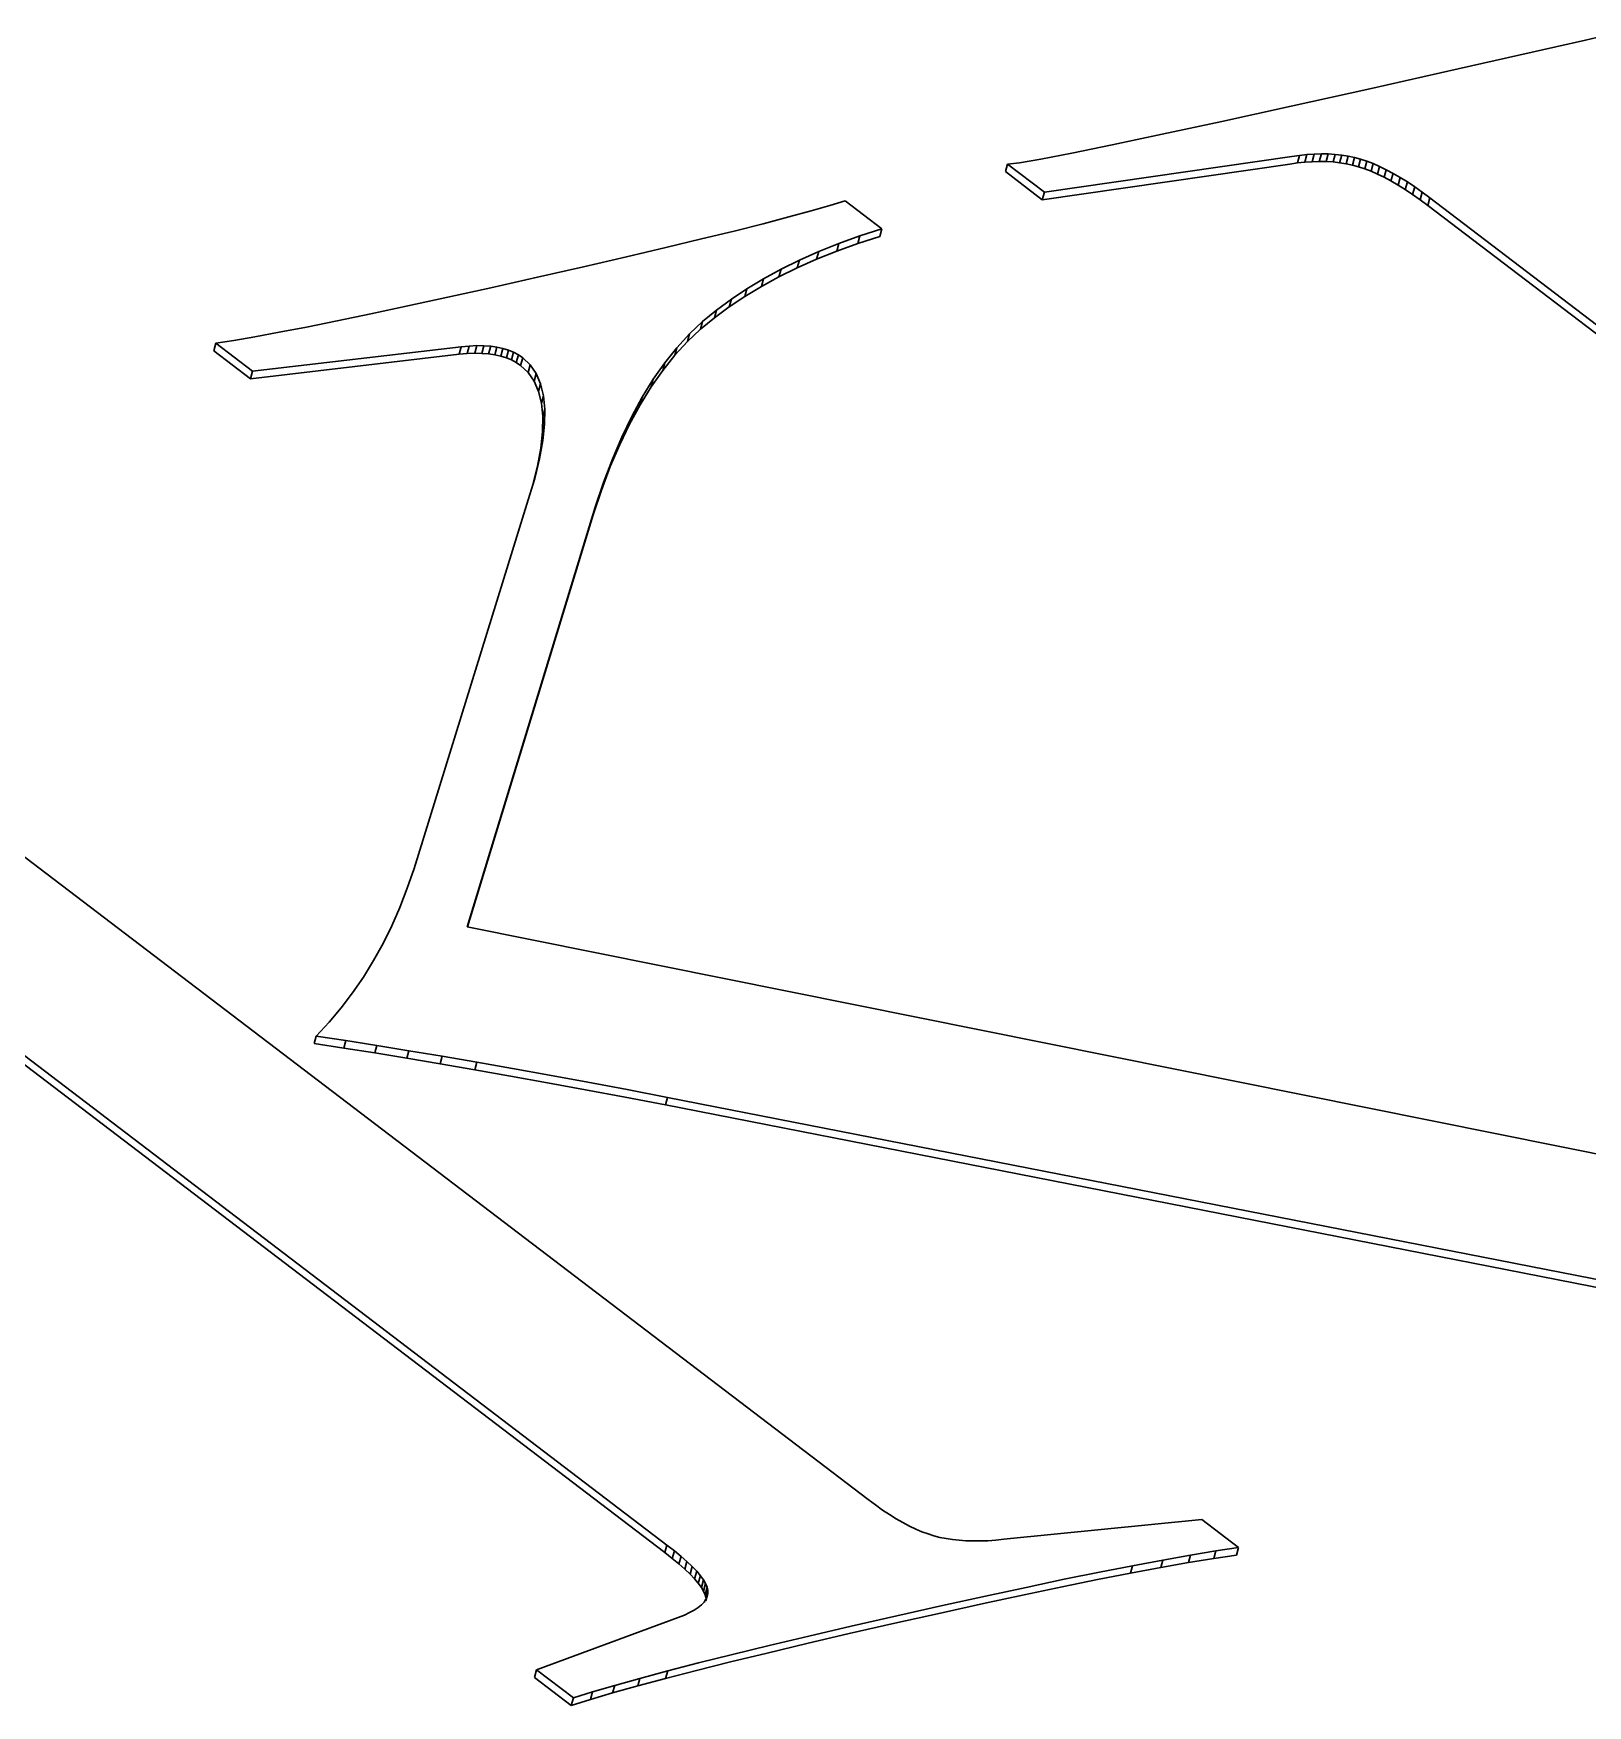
# Model space of a CAD drawing. Header units: millimetres. Extents: x -210 to 210, y -148 to 148.
# Drawn here: x 109.08 to 110.839, y 18.199 to 20.091 of the extents above; entities that cross this region are included whole.
import ezdxf

# ---------------------------------------------------------------- set-up
doc = ezdxf.new("R2010")
doc.units = ezdxf.units.MM
doc.layers.get('0').update_dxf_attribs({"lineweight": 18})

msp = doc.modelspace()

# ---------------------------------------------------------------- linework, layer by layer
at = {"color": 7, "lineweight": 30, "ltscale": 0.002839}
msp.add_line((110.6924, 20.0513), (110.8032, 20.0762), dxfattribs=at)
at = {"color": 7, "lineweight": 30, "ltscale": 0.000862958}
msp.add_line((110.8032, 20.0762), (110.8368, 20.0839), dxfattribs=at)
at = {"color": 7, "lineweight": 30, "ltscale": 0.000824396}
msp.add_line((110.8368, 20.0839), (110.8689, 20.0914), dxfattribs=at)
at = {"color": 7, "lineweight": 30, "ltscale": 0.00256}
msp.add_line((110.5925, 20.0289), (110.6924, 20.0513), dxfattribs=at)
at = {"color": 7, "lineweight": 30, "ltscale": 0.002282}
msp.add_line((110.5034, 20.0091), (110.5925, 20.0289), dxfattribs=at)
at = {"color": 7, "lineweight": 30, "ltscale": 0.002005}
msp.add_line((110.425, 19.9919), (110.5034, 20.0091), dxfattribs=at)
at = {"color": 7, "lineweight": 30, "ltscale": 0.001725}
msp.add_line((110.3576, 19.9774), (110.425, 19.9919), dxfattribs=at)
at = {"color": 7, "lineweight": 30, "ltscale": 0.00117}
msp.add_line((110.2551, 19.956), (110.3009, 19.9654), dxfattribs=at)
at = {"color": 7, "lineweight": 30, "ltscale": 0.001448}
msp.add_line((110.3009, 19.9654), (110.3576, 19.9774), dxfattribs=at)
at = {"color": 7, "lineweight": 30, "ltscale": 0.000221405}
for p, q in [((110.1801, 19.935), (110.1824, 19.9435)), ((110.6245, 19.9198), (110.6268, 19.9284)), ((110.2217, 19.9033), (110.2241, 19.9118)), ((110.6496, 19.9031), (110.6519, 19.9117)), ((110.013, 19.8537), (110.0153, 19.8622)), ((109.8674, 19.7821), (109.8698, 19.7906)), ((109.5793, 19.7295), (109.5817, 19.7381)), ((109.595, 19.7289), (109.5974, 19.7374)), ((109.6022, 19.7279), (109.6045, 19.7364)), ((109.6264, 19.7191), (109.6287, 19.7277)), ((109.6313, 19.7158), (109.6336, 19.7243)), ((109.7921, 19.7101), (109.7944, 19.7186)), ((109.6398, 19.7078), (109.6421, 19.7163)), ((109.6465, 19.698), (109.6489, 19.7065)), ((109.779, 19.6914), (109.7813, 19.7)), ((109.6516, 19.6864), (109.6539, 19.6949)), ((109.7547, 19.6494), (109.757, 19.658)), ((109.6541, 19.6222), (109.6565, 19.6307)), ((109.7228, 19.5747), (109.7251, 19.5833)), ((109.4662, 18.9377), (109.4685, 18.9462)), ((109.5025, 18.9318), (109.5049, 18.9403)), ((109.7954, 18.8789), (109.7977, 18.8874)), ((109.8105, 18.3595), (109.8129, 18.368)), ((109.8173, 18.3535), (109.8196, 18.3621)), ((109.8232, 18.3479), (109.8255, 18.3565)), ((109.8401, 18.3247), (109.8424, 18.3333)), ((109.7354, 18.2135), (109.7378, 18.2221)), ((109.7954, 18.23), (109.7978, 18.2385))]:
    msp.add_line(p, q, dxfattribs=at)
at = {"color": 7, "lineweight": 30, "ltscale": 0.000337431}
msp.add_line((110.1824, 19.9435), (110.1958, 19.9451), dxfattribs=at)
at = {"color": 7, "lineweight": 30, "ltscale": 0.001309}
for p, q in [((110.2241, 19.9118), (110.1824, 19.9435)), ((110.2217, 19.9033), (110.1801, 19.935)), ((109.6886, 18.1992), (109.647, 18.231)), ((109.691, 18.2078), (109.6493, 18.2395))]:
    msp.add_line(p, q, dxfattribs=at)
at = {"color": 7, "lineweight": 30, "ltscale": 0.000613325}
msp.add_line((110.1958, 19.9451), (110.22, 19.9493), dxfattribs=at)
at = {"color": 7, "lineweight": 30, "ltscale": 0.000892912}
msp.add_line((110.22, 19.9493), (110.2551, 19.956), dxfattribs=at)
at = {"color": 7, "lineweight": 30, "ltscale": 0.007078}
for p, q in [((110.502, 19.9435), (110.2217, 19.9033)), ((110.5043, 19.9521), (110.2241, 19.9118))]:
    msp.add_line(p, q, dxfattribs=at)
at = {"color": 7, "lineweight": 30, "ltscale": 0.000217929}
for p, q in [((110.5106, 19.9448), (110.502, 19.9435)), ((110.513, 19.9534), (110.5043, 19.9521))]:
    msp.add_line(p, q, dxfattribs=at)
at = {"color": 7, "lineweight": 30, "ltscale": 0.000221592}
for p, q in [((110.5106, 19.9448), (110.513, 19.9534)), ((110.519, 19.9457), (110.5214, 19.9543)), ((110.5273, 19.9463), (110.5296, 19.9549)), ((110.5353, 19.9466), (110.5377, 19.9551)), ((110.5432, 19.9464), (110.5455, 19.955)), ((110.5584, 19.9451), (110.5607, 19.9537)), ((110.5798, 19.9406), (110.5821, 19.9491)), ((110.5939, 19.9355), (110.5962, 19.9441)), ((110.6012, 19.9323), (110.6036, 19.9409)), ((110.6088, 19.9286), (110.6111, 19.9372)), ((110.6165, 19.9245), (110.6189, 19.933)), ((110.6326, 19.9147), (110.635, 19.9233)), ((110.6583, 19.8966), (110.6606, 19.9052)), ((109.9891, 19.845), (109.9915, 19.8536)), ((109.9445, 19.8262), (109.9468, 19.8348)), ((109.9663, 19.8359), (109.9687, 19.8445)), ((109.9237, 19.816), (109.9261, 19.8245)), ((109.8852, 19.7939), (109.8875, 19.8025)), ((109.8507, 19.7697), (109.853, 19.7782)), ((109.835, 19.7567), (109.8373, 19.7653)), ((109.284, 19.7324), (109.2863, 19.7409)), ((109.5618, 19.7284), (109.5641, 19.7369)), ((109.5874, 19.7294), (109.5897, 19.738)), ((109.8058, 19.7272), (109.8081, 19.7357)), ((109.8201, 19.7427), (109.8224, 19.7513)), ((109.6089, 19.7264), (109.6113, 19.7349)), ((109.6152, 19.7244), (109.6175, 19.733)), ((109.621, 19.722), (109.6234, 19.7306)), ((109.3256, 19.7007), (109.3279, 19.7092)), ((109.6548, 19.673), (109.6571, 19.6815)), ((109.7665, 19.6712), (109.7689, 19.6797)), ((109.6563, 19.6578), (109.6586, 19.6664)), ((109.6561, 19.6409), (109.6584, 19.6494)), ((109.7434, 19.6261), (109.7458, 19.6346)), ((109.6504, 19.6017), (109.6527, 19.6102)), ((109.7328, 19.6012), (109.7351, 19.6097)), ((109.7133, 19.5467), (109.7156, 19.5552)), ((109.3976, 18.9483), (109.3999, 18.9569)), ((109.5402, 18.9255), (109.5426, 18.934)), ((109.5794, 18.9187), (109.5817, 18.9273)), ((109.7945, 18.3723), (109.7969, 18.3808)), ((109.8029, 18.3657), (109.8053, 18.3743)), ((110.416, 18.3657), (110.4183, 18.3742)), ((110.4417, 18.3695), (110.444, 18.3781)), ((110.3216, 18.349), (110.3239, 18.3575)), ((110.3559, 18.3554), (110.3583, 18.3639)), ((110.3874, 18.361), (110.3897, 18.3695)), ((109.8282, 18.3426), (109.8306, 18.3512)), ((109.8324, 18.3377), (109.8348, 18.3462)), ((109.8384, 18.3287), (109.8407, 18.3373)), ((109.8409, 18.3211), (109.8433, 18.3296)), ((109.841, 18.3176), (109.8433, 18.3262)), ((109.647, 18.231), (109.6493, 18.2395)), ((109.7638, 18.2215), (109.7661, 18.23)), ((109.6886, 18.1992), (109.691, 18.2078)), ((109.7104, 18.2061), (109.7127, 18.2147))]:
    msp.add_line(p, q, dxfattribs=at)
at = {"color": 7, "lineweight": 30, "ltscale": 0.000211815}
for p, q in [((110.519, 19.9457), (110.5106, 19.9448)), ((110.5214, 19.9543), (110.513, 19.9534))]:
    msp.add_line(p, q, dxfattribs=at)
at = {"color": 7, "lineweight": 30, "ltscale": 0.000206012}
for p, q in [((110.5273, 19.9463), (110.519, 19.9457)), ((110.5296, 19.9549), (110.5214, 19.9543))]:
    msp.add_line(p, q, dxfattribs=at)
at = {"color": 7, "lineweight": 30, "ltscale": 0.000202067}
for p, q in [((110.5353, 19.9466), (110.5273, 19.9463)), ((110.5377, 19.9551), (110.5296, 19.9549))]:
    msp.add_line(p, q, dxfattribs=at)
at = {"color": 7, "lineweight": 30, "ltscale": 0.000195447}
for p, q in [((110.5432, 19.9464), (110.5353, 19.9466)), ((110.5455, 19.955), (110.5377, 19.9551))]:
    msp.add_line(p, q, dxfattribs=at)
at = {"color": 7, "lineweight": 30, "ltscale": 0.000193794}
msp.add_line((110.5509, 19.946), (110.5432, 19.9464), dxfattribs=at)
at = {"color": 7, "lineweight": 30, "ltscale": 0.00019227}
msp.add_line((110.5532, 19.9545), (110.5455, 19.955), dxfattribs=at)
at = {"color": 7, "lineweight": 30, "ltscale": 0.000221084}
for p, q in [((110.5509, 19.946), (110.5532, 19.9545)), ((110.5728, 19.9424), (110.5751, 19.951)), ((110.5867, 19.9383), (110.589, 19.9468)), ((109.904, 19.8052), (109.9063, 19.8138)), ((109.5708, 19.7292), (109.5731, 19.7377)), ((109.4312, 18.9432), (109.4335, 18.9518)), ((109.8359, 18.333), (109.8381, 18.3416))]:
    msp.add_line(p, q, dxfattribs=at)
at = {"color": 7, "lineweight": 30, "ltscale": 0.000187998}
msp.add_line((110.5584, 19.9451), (110.5509, 19.946), dxfattribs=at)
at = {"color": 7, "lineweight": 30, "ltscale": 0.00018951}
msp.add_line((110.5607, 19.9537), (110.5532, 19.9545), dxfattribs=at)
at = {"color": 7, "lineweight": 30, "ltscale": 0.000185674}
msp.add_line((110.5657, 19.944), (110.5584, 19.9451), dxfattribs=at)
at = {"color": 7, "lineweight": 30, "ltscale": 0.000184156}
msp.add_line((110.568, 19.9525), (110.5607, 19.9537), dxfattribs=at)
at = {"color": 7, "lineweight": 30, "ltscale": 0.000221271}
for p, q in [((110.5657, 19.944), (110.568, 19.9525)), ((110.641, 19.9092), (110.6433, 19.9177)), ((110.0378, 19.8617), (110.0401, 19.8703))]:
    msp.add_line(p, q, dxfattribs=at)
at = {"color": 7, "lineweight": 30, "ltscale": 0.000182313}
msp.add_line((110.5728, 19.9424), (110.5657, 19.944), dxfattribs=at)
at = {"color": 7, "lineweight": 30, "ltscale": 0.000182343}
msp.add_line((110.5751, 19.951), (110.568, 19.9525), dxfattribs=at)
at = {"color": 7, "lineweight": 30, "ltscale": 0.000180946}
msp.add_line((110.5821, 19.9491), (110.5751, 19.951), dxfattribs=at)
at = {"color": 7, "lineweight": 30, "ltscale": 0.00018194}
msp.add_line((110.589, 19.9468), (110.5821, 19.9491), dxfattribs=at)
at = {"color": 7, "lineweight": 30, "ltscale": 0.000192474}
msp.add_line((110.5962, 19.9441), (110.589, 19.9468), dxfattribs=at)
at = {"color": 7, "lineweight": 30, "ltscale": 0.00020058}
for p, q in [((110.6036, 19.9409), (110.5962, 19.9441)), ((110.6012, 19.9323), (110.5939, 19.9355))]:
    msp.add_line(p, q, dxfattribs=at)
at = {"color": 7, "lineweight": 30, "ltscale": 0.000179494}
msp.add_line((110.5798, 19.9406), (110.5728, 19.9424), dxfattribs=at)
at = {"color": 7, "lineweight": 30, "ltscale": 0.000183362}
msp.add_line((110.5867, 19.9383), (110.5798, 19.9406), dxfattribs=at)
at = {"color": 7, "lineweight": 30, "ltscale": 0.000191082}
msp.add_line((110.5939, 19.9355), (110.5867, 19.9383), dxfattribs=at)
at = {"color": 7, "lineweight": 30, "ltscale": 0.000210502}
for p, q in [((110.6088, 19.9286), (110.6012, 19.9323)), ((110.6111, 19.9372), (110.6036, 19.9409))]:
    msp.add_line(p, q, dxfattribs=at)
at = {"color": 7, "lineweight": 30, "ltscale": 0.00021936}
for p, q in [((110.6165, 19.9245), (110.6088, 19.9286)), ((110.6189, 19.933), (110.6111, 19.9372))]:
    msp.add_line(p, q, dxfattribs=at)
at = {"color": 7, "lineweight": 30, "ltscale": 0.000229983}
msp.add_line((110.6268, 19.9284), (110.6189, 19.933), dxfattribs=at)
at = {"color": 7, "lineweight": 30, "ltscale": 0.000240669}
msp.add_line((110.635, 19.9233), (110.6268, 19.9284), dxfattribs=at)
at = {"color": 7, "lineweight": 30, "ltscale": 0.000229896}
msp.add_line((110.6245, 19.9198), (110.6165, 19.9245), dxfattribs=at)
at = {"color": 7, "lineweight": 30, "ltscale": 0.000240761}
msp.add_line((110.6326, 19.9147), (110.6245, 19.9198), dxfattribs=at)
at = {"color": 7, "lineweight": 30, "ltscale": 0.00025165}
msp.add_line((110.641, 19.9092), (110.6326, 19.9147), dxfattribs=at)
at = {"color": 7, "lineweight": 30, "ltscale": 0.000250337}
msp.add_line((110.6433, 19.9177), (110.635, 19.9233), dxfattribs=at)
at = {"color": 7, "lineweight": 30, "ltscale": 0.00026152}
msp.add_line((110.6496, 19.9031), (110.641, 19.9092), dxfattribs=at)
at = {"color": 7, "lineweight": 30, "ltscale": 0.000262913}
msp.add_line((110.6519, 19.9117), (110.6433, 19.9177), dxfattribs=at)
at = {"color": 7, "lineweight": 30, "ltscale": 0.00027159}
msp.add_line((110.6606, 19.9052), (110.6519, 19.9117), dxfattribs=at)
at = {"color": 7, "lineweight": 30, "ltscale": 0.00064912}
msp.add_line((109.9349, 19.8837), (109.96, 19.8905), dxfattribs=at)
at = {"color": 7, "lineweight": 30, "ltscale": 0.000552102}
msp.add_line((109.96, 19.8905), (109.9812, 19.8966), dxfattribs=at)
at = {"color": 7, "lineweight": 30, "ltscale": 0.000453739}
msp.add_line((109.9812, 19.8966), (109.9985, 19.902), dxfattribs=at)
at = {"color": 7, "lineweight": 30, "ltscale": 0.001308}
for p, q in [((109.9985, 19.902), (110.0401, 19.8703)), ((109.3279, 19.7092), (109.2863, 19.7409)), ((109.3256, 19.7007), (109.284, 19.7324)), ((110.4024, 18.4098), (110.444, 18.3781))]:
    msp.add_line(p, q, dxfattribs=at)
at = {"color": 7, "lineweight": 30, "ltscale": 0.000271696}
msp.add_line((110.6583, 19.8966), (110.6496, 19.9031), dxfattribs=at)
at = {"color": 7, "lineweight": 30, "ltscale": 0.04229}
for p, q in [((112.0042, 18.872), (110.6583, 19.8966)), ((112.0065, 18.8805), (110.6606, 19.9052))]:
    msp.add_line(p, q, dxfattribs=at)
at = {"color": 7, "lineweight": 30, "ltscale": 0.000946577}
msp.add_line((109.8362, 19.8588), (109.873, 19.8678), dxfattribs=at)
at = {"color": 7, "lineweight": 30, "ltscale": 0.000847893}
msp.add_line((109.873, 19.8678), (109.9059, 19.8761), dxfattribs=at)
at = {"color": 7, "lineweight": 30, "ltscale": 0.000749257}
msp.add_line((109.9059, 19.8761), (109.9349, 19.8837), dxfattribs=at)
at = {"color": 7, "lineweight": 30, "ltscale": 0.000652189}
msp.add_line((110.0401, 19.8703), (110.0153, 19.8622), dxfattribs=at)
at = {"color": 7, "lineweight": 30, "ltscale": 0.001144}
msp.add_line((109.751, 19.8386), (109.7956, 19.8491), dxfattribs=at)
at = {"color": 7, "lineweight": 30, "ltscale": 0.001045}
msp.add_line((109.7956, 19.8491), (109.8362, 19.8588), dxfattribs=at)
at = {"color": 7, "lineweight": 30, "ltscale": 0.000613829}
for p, q in [((109.9915, 19.8536), (109.9687, 19.8445)), ((109.9891, 19.845), (109.9663, 19.8359))]:
    msp.add_line(p, q, dxfattribs=at)
at = {"color": 7, "lineweight": 30, "ltscale": 0.000634095}
msp.add_line((110.013, 19.8537), (109.9891, 19.845), dxfattribs=at)
at = {"color": 7, "lineweight": 30, "ltscale": 0.000634021}
msp.add_line((110.0153, 19.8622), (109.9915, 19.8536), dxfattribs=at)
at = {"color": 7, "lineweight": 30, "ltscale": 0.000653545}
msp.add_line((110.0378, 19.8617), (110.013, 19.8537), dxfattribs=at)
at = {"color": 7, "lineweight": 30, "ltscale": 0.001244}
msp.add_line((109.7025, 19.8274), (109.751, 19.8386), dxfattribs=at)
at = {"color": 7, "lineweight": 30, "ltscale": 0.000578693}
for p, q in [((109.9468, 19.8348), (109.9261, 19.8245)), ((109.9445, 19.8262), (109.9237, 19.816))]:
    msp.add_line(p, q, dxfattribs=at)
at = {"color": 7, "lineweight": 30, "ltscale": 0.000597277}
for p, q in [((109.9663, 19.8359), (109.9445, 19.8262)), ((109.9687, 19.8445), (109.9468, 19.8348))]:
    msp.add_line(p, q, dxfattribs=at)
at = {"color": 7, "lineweight": 30, "ltscale": 0.001345}
msp.add_line((109.5977, 19.8037), (109.6502, 19.8155), dxfattribs=at)
at = {"color": 7, "lineweight": 30, "ltscale": 0.001342}
msp.add_line((109.6502, 19.8155), (109.7025, 19.8274), dxfattribs=at)
at = {"color": 7, "lineweight": 30, "ltscale": 0.000547321}
msp.add_line((109.9063, 19.8138), (109.8875, 19.8025), dxfattribs=at)
at = {"color": 7, "lineweight": 30, "ltscale": 0.000562495}
msp.add_line((109.9237, 19.816), (109.904, 19.8052), dxfattribs=at)
at = {"color": 7, "lineweight": 30, "ltscale": 0.000563896}
msp.add_line((109.9261, 19.8245), (109.9063, 19.8138), dxfattribs=at)
at = {"color": 7, "lineweight": 30, "ltscale": 0.00116}
msp.add_line((109.5035, 19.783), (109.5488, 19.7929), dxfattribs=at)
at = {"color": 7, "lineweight": 30, "ltscale": 0.001252}
msp.add_line((109.5488, 19.7929), (109.5977, 19.8037), dxfattribs=at)
at = {"color": 7, "lineweight": 30, "ltscale": 0.000533258}
msp.add_line((109.8852, 19.7939), (109.8674, 19.7821), dxfattribs=at)
at = {"color": 7, "lineweight": 30, "ltscale": 0.000533372}
msp.add_line((109.8875, 19.8025), (109.8698, 19.7906), dxfattribs=at)
at = {"color": 7, "lineweight": 30, "ltscale": 0.000548692}
msp.add_line((109.904, 19.8052), (109.8852, 19.7939), dxfattribs=at)
at = {"color": 7, "lineweight": 30, "ltscale": 0.000975145}
msp.add_line((109.4235, 19.7662), (109.4617, 19.7741), dxfattribs=at)
at = {"color": 7, "lineweight": 30, "ltscale": 0.001068}
msp.add_line((109.4617, 19.7741), (109.5035, 19.783), dxfattribs=at)
at = {"color": 7, "lineweight": 30, "ltscale": 0.000508952}
for p, q in [((109.853, 19.7782), (109.8373, 19.7653)), ((109.8507, 19.7697), (109.835, 19.7567))]:
    msp.add_line(p, q, dxfattribs=at)
at = {"color": 7, "lineweight": 30, "ltscale": 0.000520395}
msp.add_line((109.8674, 19.7821), (109.8507, 19.7697), dxfattribs=at)
at = {"color": 7, "lineweight": 30, "ltscale": 0.000520273}
msp.add_line((109.8698, 19.7906), (109.853, 19.7782), dxfattribs=at)
at = {"color": 7, "lineweight": 30, "ltscale": 0.000790862}
msp.add_line((109.3578, 19.7532), (109.3889, 19.7592), dxfattribs=at)
at = {"color": 7, "lineweight": 30, "ltscale": 0.000882196}
msp.add_line((109.3889, 19.7592), (109.4235, 19.7662), dxfattribs=at)
at = {"color": 7, "lineweight": 30, "ltscale": 0.000511128}
for p, q in [((109.835, 19.7567), (109.8201, 19.7427)), ((109.8373, 19.7653), (109.8224, 19.7513))]:
    msp.add_line(p, q, dxfattribs=at)
at = {"color": 7, "lineweight": 30, "ltscale": 0.00051278}
msp.add_line((109.2863, 19.7409), (109.3066, 19.744), dxfattribs=at)
at = {"color": 7, "lineweight": 30, "ltscale": 0.000605337}
msp.add_line((109.3066, 19.744), (109.3304, 19.7481), dxfattribs=at)
at = {"color": 7, "lineweight": 30, "ltscale": 0.005946}
for p, q in [((109.5641, 19.7369), (109.3279, 19.7092)), ((109.5618, 19.7284), (109.3256, 19.7007))]:
    msp.add_line(p, q, dxfattribs=at)
at = {"color": 7, "lineweight": 30, "ltscale": 0.000696574}
msp.add_line((109.3304, 19.7481), (109.3578, 19.7532), dxfattribs=at)
at = {"color": 7, "lineweight": 30, "ltscale": 0.000225098}
msp.add_line((109.5731, 19.7377), (109.5641, 19.7369), dxfattribs=at)
at = {"color": 7, "lineweight": 30, "ltscale": 0.000214578}
msp.add_line((109.5817, 19.7381), (109.5731, 19.7377), dxfattribs=at)
at = {"color": 7, "lineweight": 30, "ltscale": 0.000201583}
msp.add_line((109.5897, 19.738), (109.5817, 19.7381), dxfattribs=at)
at = {"color": 7, "lineweight": 30, "ltscale": 0.000192307}
msp.add_line((109.5974, 19.7374), (109.5897, 19.738), dxfattribs=at)
at = {"color": 7, "lineweight": 30, "ltscale": 0.000180782}
for p, q in [((109.6045, 19.7364), (109.5974, 19.7374)), ((109.6022, 19.7279), (109.595, 19.7289))]:
    msp.add_line(p, q, dxfattribs=at)
at = {"color": 7, "lineweight": 30, "ltscale": 0.000171709}
msp.add_line((109.6113, 19.7349), (109.6045, 19.7364), dxfattribs=at)
at = {"color": 7, "lineweight": 30, "ltscale": 0.000547461}
msp.add_line((109.8081, 19.7357), (109.7944, 19.7186), dxfattribs=at)
at = {"color": 7, "lineweight": 30, "ltscale": 0.000528426}
for p, q in [((109.8201, 19.7427), (109.8058, 19.7272)), ((109.8224, 19.7513), (109.8081, 19.7357))]:
    msp.add_line(p, q, dxfattribs=at)
at = {"color": 7, "lineweight": 30, "ltscale": 0.000226636}
msp.add_line((109.5708, 19.7292), (109.5618, 19.7284), dxfattribs=at)
at = {"color": 7, "lineweight": 30, "ltscale": 0.000213059}
msp.add_line((109.5793, 19.7295), (109.5708, 19.7292), dxfattribs=at)
at = {"color": 7, "lineweight": 30, "ltscale": 0.000201575}
msp.add_line((109.5874, 19.7294), (109.5793, 19.7295), dxfattribs=at)
at = {"color": 7, "lineweight": 30, "ltscale": 0.000192302}
msp.add_line((109.595, 19.7289), (109.5874, 19.7294), dxfattribs=at)
at = {"color": 7, "lineweight": 30, "ltscale": 0.00017174}
msp.add_line((109.6089, 19.7264), (109.6022, 19.7279), dxfattribs=at)
at = {"color": 7, "lineweight": 30, "ltscale": 0.000163762}
for p, q in [((109.6152, 19.7244), (109.6089, 19.7264)), ((109.6175, 19.733), (109.6113, 19.7349))]:
    msp.add_line(p, q, dxfattribs=at)
at = {"color": 7, "lineweight": 30, "ltscale": 0.000158532}
for p, q in [((109.621, 19.722), (109.6152, 19.7244)), ((109.6234, 19.7306), (109.6175, 19.733))]:
    msp.add_line(p, q, dxfattribs=at)
at = {"color": 7, "lineweight": 30, "ltscale": 0.00015179}
msp.add_line((109.6264, 19.7191), (109.621, 19.722), dxfattribs=at)
at = {"color": 7, "lineweight": 30, "ltscale": 0.000151871}
msp.add_line((109.6287, 19.7277), (109.6234, 19.7306), dxfattribs=at)
at = {"color": 7, "lineweight": 30, "ltscale": 0.000148149}
for p, q in [((109.6313, 19.7158), (109.6264, 19.7191)), ((109.6336, 19.7243), (109.6287, 19.7277))]:
    msp.add_line(p, q, dxfattribs=at)
at = {"color": 7, "lineweight": 30, "ltscale": 0.000292284}
for p, q in [((109.6421, 19.7163), (109.6336, 19.7243)), ((109.6398, 19.7078), (109.6313, 19.7158))]:
    msp.add_line(p, q, dxfattribs=at)
at = {"color": 7, "lineweight": 30, "ltscale": 0.00056982}
for p, q in [((109.7944, 19.7186), (109.7813, 19.7)), ((109.7921, 19.7101), (109.779, 19.6914))]:
    msp.add_line(p, q, dxfattribs=at)
at = {"color": 7, "lineweight": 30, "ltscale": 0.000547306}
msp.add_line((109.8058, 19.7272), (109.7921, 19.7101), dxfattribs=at)
at = {"color": 7, "lineweight": 30, "ltscale": 0.000297873}
for p, q in [((109.6465, 19.698), (109.6398, 19.7078)), ((109.6489, 19.7065), (109.6421, 19.7163))]:
    msp.add_line(p, q, dxfattribs=at)
at = {"color": 7, "lineweight": 30, "ltscale": 0.000315779}
for p, q in [((109.6516, 19.6864), (109.6465, 19.698)), ((109.6539, 19.6949), (109.6489, 19.7065))]:
    msp.add_line(p, q, dxfattribs=at)
at = {"color": 7, "lineweight": 30, "ltscale": 0.000594097}
msp.add_line((109.7813, 19.7), (109.7689, 19.6797), dxfattribs=at)
at = {"color": 7, "lineweight": 30, "ltscale": 0.000343936}
msp.add_line((109.6548, 19.673), (109.6516, 19.6864), dxfattribs=at)
at = {"color": 7, "lineweight": 30, "ltscale": 0.000343753}
msp.add_line((109.6571, 19.6815), (109.6539, 19.6949), dxfattribs=at)
at = {"color": 7, "lineweight": 30, "ltscale": 0.000380949}
for p, q in [((109.6586, 19.6664), (109.6571, 19.6815)), ((109.6563, 19.6578), (109.6548, 19.673))]:
    msp.add_line(p, q, dxfattribs=at)
at = {"color": 7, "lineweight": 30, "ltscale": 0.000619888}
msp.add_line((109.7689, 19.6797), (109.757, 19.658), dxfattribs=at)
at = {"color": 7, "lineweight": 30, "ltscale": 0.000594264}
msp.add_line((109.779, 19.6914), (109.7665, 19.6712), dxfattribs=at)
at = {"color": 7, "lineweight": 30, "ltscale": 0.000423573}
for p, q in [((109.6584, 19.6494), (109.6586, 19.6664)), ((109.6561, 19.6409), (109.6563, 19.6578))]:
    msp.add_line(p, q, dxfattribs=at)
at = {"color": 7, "lineweight": 30, "ltscale": 0.000619716}
msp.add_line((109.7665, 19.6712), (109.7547, 19.6494), dxfattribs=at)
at = {"color": 7, "lineweight": 30, "ltscale": 0.000470604}
msp.add_line((109.6541, 19.6222), (109.6561, 19.6409), dxfattribs=at)
at = {"color": 7, "lineweight": 30, "ltscale": 0.000470795}
msp.add_line((109.6565, 19.6307), (109.6584, 19.6494), dxfattribs=at)
at = {"color": 7, "lineweight": 30, "ltscale": 0.000647854}
msp.add_line((109.7547, 19.6494), (109.7434, 19.6261), dxfattribs=at)
at = {"color": 7, "lineweight": 30, "ltscale": 0.000647678}
msp.add_line((109.757, 19.658), (109.7458, 19.6346), dxfattribs=at)
at = {"color": 7, "lineweight": 30, "ltscale": 0.000521423}
msp.add_line((109.6504, 19.6017), (109.6541, 19.6222), dxfattribs=at)
at = {"color": 7, "lineweight": 30, "ltscale": 0.000521234}
msp.add_line((109.6527, 19.6102), (109.6565, 19.6307), dxfattribs=at)
at = {"color": 7, "lineweight": 30, "ltscale": 0.000677052}
for p, q in [((109.7434, 19.6261), (109.7328, 19.6012)), ((109.7458, 19.6346), (109.7351, 19.6097))]:
    msp.add_line(p, q, dxfattribs=at)
at = {"color": 7, "lineweight": 30, "ltscale": 0.000573653}
for p, q in [((109.6472, 19.5879), (109.6527, 19.6102)), ((109.6449, 19.5794), (109.6504, 19.6017))]:
    msp.add_line(p, q, dxfattribs=at)
at = {"color": 7, "lineweight": 30, "ltscale": 0.000707379}
msp.add_line((109.7351, 19.6097), (109.7251, 19.5833), dxfattribs=at)
at = {"color": 7, "lineweight": 30, "ltscale": 0.000628588}
msp.add_line((109.64, 19.5638), (109.6472, 19.5879), dxfattribs=at)
at = {"color": 7, "lineweight": 30, "ltscale": 0.000707197}
msp.add_line((109.7328, 19.6012), (109.7228, 19.5747), dxfattribs=at)
at = {"color": 7, "lineweight": 30, "ltscale": 0.000739356}
msp.add_line((109.7228, 19.5747), (109.7133, 19.5467), dxfattribs=at)
at = {"color": 7, "lineweight": 30, "ltscale": 0.000739172}
msp.add_line((109.7251, 19.5833), (109.7156, 19.5552), dxfattribs=at)
at = {"color": 7, "lineweight": 30, "ltscale": 0.010926}
msp.add_line((109.5106, 19.1464), (109.64, 19.5638), dxfattribs=at)
at = {"color": 7, "lineweight": 30, "ltscale": 0.012412}
msp.add_line((109.7156, 19.5552), (109.5708, 19.0804), dxfattribs=at)
at = {"color": 7, "lineweight": 30, "ltscale": 0.01219}
msp.add_line((109.7133, 19.5467), (109.5711, 19.0803), dxfattribs=at)
at = {"color": 7, "lineweight": 30, "ltscale": 0.042534}
for p, q in [((108.6709, 19.4629), (110.0245, 18.4323)), ((109.7945, 18.3723), (108.4408, 19.4029)), ((109.7969, 18.3808), (108.4432, 19.4114))]:
    msp.add_line(p, q, dxfattribs=at)
at = {"color": 7, "lineweight": 30, "ltscale": 0.000590405}
msp.add_line((109.503, 19.1241), (109.5106, 19.1464), dxfattribs=at)
at = {"color": 7, "lineweight": 30, "ltscale": 0.000579274}
msp.add_line((109.4946, 19.1025), (109.503, 19.1241), dxfattribs=at)
at = {"color": 7, "lineweight": 30, "ltscale": 0.000568992}
msp.add_line((109.4854, 19.0816), (109.4946, 19.1025), dxfattribs=at)
at = {"color": 7, "lineweight": 30, "ltscale": 0.000559975}
msp.add_line((109.4755, 19.0616), (109.4854, 19.0816), dxfattribs=at)
at = {"color": 7, "lineweight": 30, "ltscale": 0.038829}
msp.add_line((109.5708, 19.0804), (111.0935, 18.7743), dxfattribs=at)
at = {"color": 7, "lineweight": 30, "ltscale": 0.000552763}
msp.add_line((109.4648, 19.0422), (109.4755, 19.0616), dxfattribs=at)
at = {"color": 7, "lineweight": 30, "ltscale": 0.000545232}
msp.add_line((109.4533, 19.0236), (109.4648, 19.0422), dxfattribs=at)
at = {"color": 7, "lineweight": 30, "ltscale": 0.000540567}
msp.add_line((109.4411, 19.0058), (109.4533, 19.0236), dxfattribs=at)
at = {"color": 7, "lineweight": 30, "ltscale": 0.00053558}
msp.add_line((109.4282, 18.9887), (109.4411, 19.0058), dxfattribs=at)
at = {"color": 7, "lineweight": 30, "ltscale": 0.000533452}
msp.add_line((109.4144, 18.9724), (109.4282, 18.9887), dxfattribs=at)
at = {"color": 7, "lineweight": 30, "ltscale": 0.000531943}
msp.add_line((109.3999, 18.9569), (109.4144, 18.9724), dxfattribs=at)
at = {"color": 7, "lineweight": 30, "ltscale": 0.000850936}
msp.add_line((109.4312, 18.9432), (109.3976, 18.9483), dxfattribs=at)
at = {"color": 7, "lineweight": 30, "ltscale": 0.000849436}
msp.add_line((109.4335, 18.9518), (109.3999, 18.9569), dxfattribs=at)
at = {"color": 7, "lineweight": 30, "ltscale": 0.000885199}
msp.add_line((109.4662, 18.9377), (109.4312, 18.9432), dxfattribs=at)
at = {"color": 7, "lineweight": 30, "ltscale": 0.000886717}
msp.add_line((109.4685, 18.9462), (109.4335, 18.9518), dxfattribs=at)
at = {"color": 7, "lineweight": 30, "ltscale": 0.000920987}
for p, q in [((109.5049, 18.9403), (109.4685, 18.9462)), ((109.5025, 18.9318), (109.4662, 18.9377))]:
    msp.add_line(p, q, dxfattribs=at)
at = {"color": 7, "lineweight": 30, "ltscale": 0.000955303}
msp.add_line((109.5402, 18.9255), (109.5025, 18.9318), dxfattribs=at)
at = {"color": 7, "lineweight": 30, "ltscale": 0.000955282}
msp.add_line((109.5426, 18.934), (109.5049, 18.9403), dxfattribs=at)
at = {"color": 7, "lineweight": 30, "ltscale": 0.000992628}
for p, q in [((109.5794, 18.9187), (109.5402, 18.9255)), ((109.5817, 18.9273), (109.5426, 18.934))]:
    msp.add_line(p, q, dxfattribs=at)
at = {"color": 7, "lineweight": 30, "ltscale": 0.001027}
for p, q in [((109.6222, 18.9201), (109.5817, 18.9273)), ((109.6198, 18.9116), (109.5794, 18.9187))]:
    msp.add_line(p, q, dxfattribs=at)
at = {"color": 7, "lineweight": 30, "ltscale": 0.001063}
for p, q in [((109.6616, 18.904), (109.6198, 18.9116)), ((109.664, 18.9126), (109.6222, 18.9201))]:
    msp.add_line(p, q, dxfattribs=at)
at = {"color": 7, "lineweight": 30, "ltscale": 0.001099}
for p, q in [((109.7049, 18.8961), (109.6616, 18.904)), ((109.7072, 18.9046), (109.664, 18.9126)), ((110.2465, 18.3421), (110.2035, 18.333)), ((110.2442, 18.3335), (110.2011, 18.3245))]:
    msp.add_line(p, q, dxfattribs=at)
at = {"color": 7, "lineweight": 30, "ltscale": 0.001135}
for p, q in [((109.7518, 18.8962), (109.7072, 18.9046)), ((109.7495, 18.8877), (109.7049, 18.8961))]:
    msp.add_line(p, q, dxfattribs=at)
at = {"color": 7, "lineweight": 30, "ltscale": 0.001169}
for p, q in [((109.7954, 18.8789), (109.7495, 18.8877)), ((109.7977, 18.8874), (109.7518, 18.8962))]:
    msp.add_line(p, q, dxfattribs=at)
at = {"color": 7, "lineweight": 30, "ltscale": 0.030258}
for p, q in [((110.9855, 18.6548), (109.7977, 18.8874)), ((110.9832, 18.6462), (109.7954, 18.8789))]:
    msp.add_line(p, q, dxfattribs=at)
at = {"color": 7, "lineweight": 30, "ltscale": 0.000256567}
msp.add_line((110.0245, 18.4323), (110.0328, 18.4262), dxfattribs=at)
at = {"color": 7, "lineweight": 30, "ltscale": 0.000246617}
msp.add_line((110.0328, 18.4262), (110.0409, 18.4205), dxfattribs=at)
at = {"color": 7, "lineweight": 30, "ltscale": 0.000235751}
msp.add_line((110.0409, 18.4205), (110.0487, 18.4153), dxfattribs=at)
at = {"color": 7, "lineweight": 30, "ltscale": 0.000227726}
msp.add_line((110.0487, 18.4153), (110.0565, 18.4105), dxfattribs=at)
at = {"color": 7, "lineweight": 30, "ltscale": 0.000217088}
msp.add_line((110.0565, 18.4105), (110.064, 18.4062), dxfattribs=at)
at = {"color": 7, "lineweight": 30, "ltscale": 0.000208242}
msp.add_line((110.064, 18.4062), (110.0714, 18.4023), dxfattribs=at)
at = {"color": 7, "lineweight": 30, "ltscale": 0.000199701}
msp.add_line((110.0714, 18.4023), (110.0786, 18.3989), dxfattribs=at)
at = {"color": 7, "lineweight": 30, "ltscale": 0.000190006}
msp.add_line((110.0786, 18.3989), (110.0856, 18.3959), dxfattribs=at)
at = {"color": 7, "lineweight": 30, "ltscale": 0.000183647}
msp.add_line((110.0856, 18.3959), (110.0925, 18.3934), dxfattribs=at)
at = {"color": 7, "lineweight": 30, "ltscale": 0.000174725}
msp.add_line((110.0925, 18.3934), (110.0992, 18.3913), dxfattribs=at)
at = {"color": 7, "lineweight": 30, "ltscale": 0.005633}
msp.add_line((110.1782, 18.3874), (110.4024, 18.4098), dxfattribs=at)
at = {"color": 7, "lineweight": 30, "ltscale": 0.000266589}
for p, q in [((109.8053, 18.3743), (109.7969, 18.3808)), ((109.8029, 18.3657), (109.7945, 18.3723))]:
    msp.add_line(p, q, dxfattribs=at)
at = {"color": 7, "lineweight": 30, "ltscale": 0.000246476}
msp.add_line((109.8129, 18.368), (109.8053, 18.3743), dxfattribs=at)
at = {"color": 7, "lineweight": 30, "ltscale": 0.000172704}
msp.add_line((110.0992, 18.3913), (110.1059, 18.3896), dxfattribs=at)
at = {"color": 7, "lineweight": 30, "ltscale": 0.00017892}
msp.add_line((110.1059, 18.3896), (110.1129, 18.3882), dxfattribs=at)
at = {"color": 7, "lineweight": 30, "ltscale": 0.000182539}
msp.add_line((110.1129, 18.3882), (110.1201, 18.3871), dxfattribs=at)
at = {"color": 7, "lineweight": 30, "ltscale": 0.000189521}
msp.add_line((110.1201, 18.3871), (110.1276, 18.3863), dxfattribs=at)
at = {"color": 7, "lineweight": 30, "ltscale": 0.000195343}
msp.add_line((110.1276, 18.3863), (110.1354, 18.3857), dxfattribs=at)
at = {"color": 7, "lineweight": 30, "ltscale": 0.000199934}
msp.add_line((110.1354, 18.3857), (110.1434, 18.3855), dxfattribs=at)
at = {"color": 7, "lineweight": 30, "ltscale": 0.000207856}
msp.add_line((110.1434, 18.3855), (110.1517, 18.3855), dxfattribs=at)
at = {"color": 7, "lineweight": 30, "ltscale": 0.000214507}
msp.add_line((110.1517, 18.3855), (110.1603, 18.3858), dxfattribs=at)
at = {"color": 7, "lineweight": 30, "ltscale": 0.000221366}
msp.add_line((110.1603, 18.3858), (110.1691, 18.3865), dxfattribs=at)
at = {"color": 7, "lineweight": 30, "ltscale": 0.000228483}
msp.add_line((110.1691, 18.3865), (110.1782, 18.3874), dxfattribs=at)
at = {"color": 7, "lineweight": 30, "ltscale": 0.00072479}
for p, q in [((110.4183, 18.3742), (110.3897, 18.3695)), ((110.416, 18.3657), (110.3874, 18.361))]:
    msp.add_line(p, q, dxfattribs=at)
at = {"color": 7, "lineweight": 30, "ltscale": 0.000649452}
for p, q in [((110.444, 18.3781), (110.4183, 18.3742)), ((110.4417, 18.3695), (110.416, 18.3657))]:
    msp.add_line(p, q, dxfattribs=at)
at = {"color": 7, "lineweight": 30, "ltscale": 0.000246362}
msp.add_line((109.8105, 18.3595), (109.8029, 18.3657), dxfattribs=at)
at = {"color": 7, "lineweight": 30, "ltscale": 0.000224006}
for p, q in [((109.8173, 18.3535), (109.8105, 18.3595)), ((109.8196, 18.3621), (109.8129, 18.368))]:
    msp.add_line(p, q, dxfattribs=at)
at = {"color": 7, "lineweight": 30, "ltscale": 0.000204194}
for p, q in [((109.8255, 18.3565), (109.8196, 18.3621)), ((109.8232, 18.3479), (109.8173, 18.3535))]:
    msp.add_line(p, q, dxfattribs=at)
at = {"color": 7, "lineweight": 30, "ltscale": 0.000182424}
msp.add_line((109.8306, 18.3512), (109.8255, 18.3565), dxfattribs=at)
at = {"color": 7, "lineweight": 30, "ltscale": 0.000948654}
msp.add_line((110.3239, 18.3575), (110.2867, 18.3502), dxfattribs=at)
at = {"color": 7, "lineweight": 30, "ltscale": 0.000874432}
for p, q in [((110.3559, 18.3554), (110.3216, 18.349)), ((110.3583, 18.3639), (110.3239, 18.3575))]:
    msp.add_line(p, q, dxfattribs=at)
at = {"color": 7, "lineweight": 30, "ltscale": 0.000798843}
for p, q in [((110.3874, 18.361), (110.3559, 18.3554)), ((110.3897, 18.3695), (110.3583, 18.3639))]:
    msp.add_line(p, q, dxfattribs=at)
at = {"color": 7, "lineweight": 30, "ltscale": 0.000182555}
msp.add_line((109.8282, 18.3426), (109.8232, 18.3479), dxfattribs=at)
at = {"color": 7, "lineweight": 30, "ltscale": 0.000162456}
for p, q in [((109.8324, 18.3377), (109.8282, 18.3426)), ((109.8348, 18.3462), (109.8306, 18.3512))]:
    msp.add_line(p, q, dxfattribs=at)
at = {"color": 7, "lineweight": 30, "ltscale": 0.000144038}
msp.add_line((109.8359, 18.333), (109.8324, 18.3377), dxfattribs=at)
at = {"color": 7, "lineweight": 30, "ltscale": 0.000143221}
msp.add_line((109.8381, 18.3416), (109.8348, 18.3462), dxfattribs=at)
at = {"color": 7, "lineweight": 30, "ltscale": 0.000125587}
msp.add_line((109.8407, 18.3373), (109.8381, 18.3416), dxfattribs=at)
at = {"color": 7, "lineweight": 30, "ltscale": 0.000108338}
msp.add_line((109.8424, 18.3333), (109.8407, 18.3373), dxfattribs=at)
at = {"color": 7, "lineweight": 30, "ltscale": 0.001024}
for p, q in [((110.2843, 18.3417), (110.2442, 18.3335)), ((110.2867, 18.3502), (110.2465, 18.3421))]:
    msp.add_line(p, q, dxfattribs=at)
at = {"color": 7, "lineweight": 30, "ltscale": 0.000948608}
msp.add_line((110.3216, 18.349), (110.2843, 18.3417), dxfattribs=at)
at = {"color": 7, "lineweight": 30, "ltscale": 0.0001249}
msp.add_line((109.8384, 18.3287), (109.8359, 18.333), dxfattribs=at)
at = {"color": 7, "lineweight": 30, "ltscale": 0.000107661}
msp.add_line((109.836, 18.3132), (109.839, 18.3163), dxfattribs=at)
at = {"color": 7, "lineweight": 30, "ltscale": 0.000108166}
msp.add_line((109.8401, 18.3247), (109.8384, 18.3287), dxfattribs=at)
at = {"color": 7, "lineweight": 30, "ltscale": 9.68911e-05}
msp.add_line((109.839, 18.3163), (109.8411, 18.3195), dxfattribs=at)
at = {"color": 7, "lineweight": 30, "ltscale": 9.40561e-05}
msp.add_line((109.8409, 18.3211), (109.8401, 18.3247), dxfattribs=at)
at = {"color": 7, "lineweight": 30, "ltscale": 9.00109e-05}
msp.add_line((109.8411, 18.3195), (109.8426, 18.3228), dxfattribs=at)
at = {"color": 7, "lineweight": 30, "ltscale": 9.38728e-05}
msp.add_line((109.8433, 18.3296), (109.8424, 18.3333), dxfattribs=at)
at = {"color": 7, "lineweight": 30, "ltscale": 8.61691e-05}
msp.add_line((109.8426, 18.3228), (109.8433, 18.3262), dxfattribs=at)
at = {"color": 7, "lineweight": 30, "ltscale": 8.64279e-05}
msp.add_line((109.8433, 18.3262), (109.8433, 18.3296), dxfattribs=at)
at = {"color": 7, "lineweight": 30, "ltscale": 0.001249}
for p, q in [((110.1576, 18.3232), (110.1088, 18.3124)), ((110.1552, 18.3146), (110.1064, 18.3039))]:
    msp.add_line(p, q, dxfattribs=at)
at = {"color": 7, "lineweight": 30, "ltscale": 0.001174}
for p, q in [((110.2011, 18.3245), (110.1552, 18.3146)), ((110.2035, 18.333), (110.1576, 18.3232))]:
    msp.add_line(p, q, dxfattribs=at)
at = {"color": 7, "lineweight": 30, "ltscale": 0.004277}
msp.add_line((109.6493, 18.2395), (109.8097, 18.2989), dxfattribs=at)
at = {"color": 7, "lineweight": 30, "ltscale": 0.000182747}
msp.add_line((109.8097, 18.2989), (109.8166, 18.3016), dxfattribs=at)
at = {"color": 7, "lineweight": 30, "ltscale": 0.000164167}
msp.add_line((109.8166, 18.3016), (109.8225, 18.3044), dxfattribs=at)
at = {"color": 7, "lineweight": 30, "ltscale": 0.000150147}
msp.add_line((109.8225, 18.3044), (109.8278, 18.3072), dxfattribs=at)
at = {"color": 7, "lineweight": 30, "ltscale": 0.000134286}
msp.add_line((109.8278, 18.3072), (109.8323, 18.3102), dxfattribs=at)
at = {"color": 7, "lineweight": 30, "ltscale": 0.000119501}
msp.add_line((109.8323, 18.3102), (109.836, 18.3132), dxfattribs=at)
at = {"color": 7, "lineweight": 30, "ltscale": 0.00132}
for p, q in [((110.0571, 18.3009), (110.0056, 18.2891)), ((110.0547, 18.2923), (110.0033, 18.2806))]:
    msp.add_line(p, q, dxfattribs=at)
at = {"color": 7, "lineweight": 30, "ltscale": 0.001325}
for p, q in [((110.1064, 18.3039), (110.0547, 18.2923)), ((110.1088, 18.3124), (110.0571, 18.3009))]:
    msp.add_line(p, q, dxfattribs=at)
at = {"color": 7, "lineweight": 30, "ltscale": 0.001236}
for p, q in [((110.0033, 18.2806), (109.9551, 18.2694)), ((110.0056, 18.2891), (109.9575, 18.2779))]:
    msp.add_line(p, q, dxfattribs=at)
at = {"color": 7, "lineweight": 30, "ltscale": 0.00107}
for p, q in [((109.9126, 18.2673), (109.871, 18.2571)), ((109.9103, 18.2587), (109.8687, 18.2486))]:
    msp.add_line(p, q, dxfattribs=at)
at = {"color": 7, "lineweight": 30, "ltscale": 0.001153}
for p, q in [((109.9551, 18.2694), (109.9103, 18.2587)), ((109.9575, 18.2779), (109.9126, 18.2673))]:
    msp.add_line(p, q, dxfattribs=at)
at = {"color": 7, "lineweight": 30, "ltscale": 0.000902381}
msp.add_line((109.8327, 18.2476), (109.7978, 18.2385), dxfattribs=at)
at = {"color": 7, "lineweight": 30, "ltscale": 0.00098633}
for p, q in [((109.8687, 18.2486), (109.8304, 18.239)), ((109.871, 18.2571), (109.8327, 18.2476))]:
    msp.add_line(p, q, dxfattribs=at)
at = {"color": 7, "lineweight": 30, "ltscale": 0.000652367}
msp.add_line((109.7378, 18.2221), (109.7127, 18.2147), dxfattribs=at)
at = {"color": 7, "lineweight": 30, "ltscale": 0.000736099}
msp.add_line((109.7661, 18.23), (109.7378, 18.2221), dxfattribs=at)
at = {"color": 7, "lineweight": 30, "ltscale": 0.000819952}
msp.add_line((109.7954, 18.23), (109.7638, 18.2215), dxfattribs=at)
at = {"color": 7, "lineweight": 30, "ltscale": 0.000819893}
msp.add_line((109.7978, 18.2385), (109.7661, 18.23), dxfattribs=at)
at = {"color": 7, "lineweight": 30, "ltscale": 0.000902324}
msp.add_line((109.8304, 18.239), (109.7954, 18.23), dxfattribs=at)
at = {"color": 7, "lineweight": 30, "ltscale": 0.000570307}
for p, q in [((109.7104, 18.2061), (109.6886, 18.1992)), ((109.7127, 18.2147), (109.691, 18.2078))]:
    msp.add_line(p, q, dxfattribs=at)
at = {"color": 7, "lineweight": 30, "ltscale": 0.000652431}
msp.add_line((109.7354, 18.2135), (109.7104, 18.2061), dxfattribs=at)
at = {"color": 7, "lineweight": 30, "ltscale": 0.000736038}
msp.add_line((109.7638, 18.2215), (109.7354, 18.2135), dxfattribs=at)

doc.saveas('drawing.dxf')
